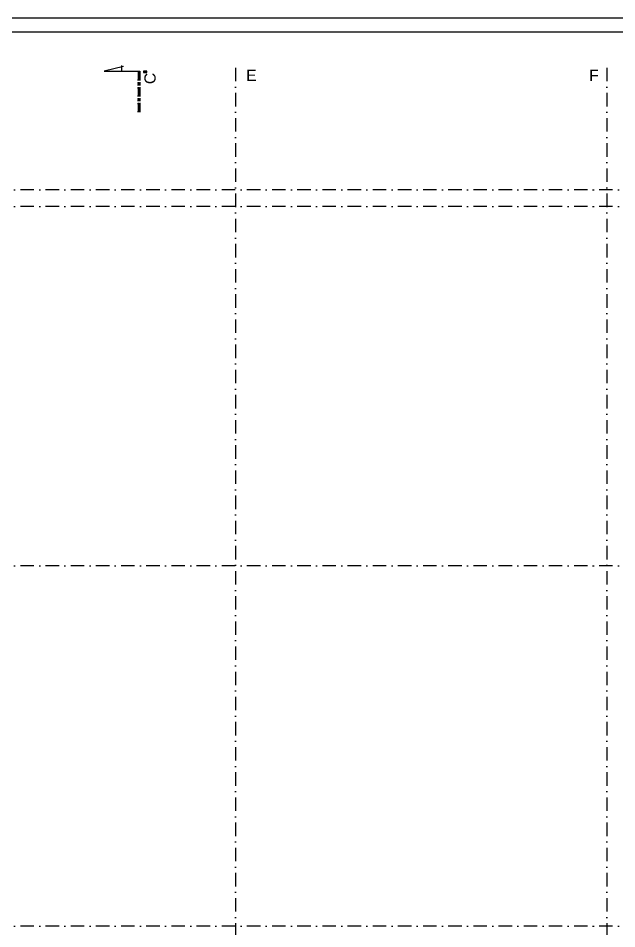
# Model space of a CAD drawing. Extents: x 4511820 to 5180432, y -1526536 to -944957.
# Drawn here: x 4996791 to 5007451, y -1325371 to -1309155 of the extents above; entities that cross this region are included whole.
import ezdxf

# ---------------------------------------------------------------- set-up
doc = ezdxf.new("R2010")
doc.units = 0
doc.header["$MEASUREMENT"] = 0
doc.linetypes.add('BODKOCIARKOVANA_3', pattern=[5.6, 3, -1.3, 0, -1.3])
doc.layers.add('osi', color=253, linetype='CONTINUOUS')
doc.layers.add('TENKÁ', color=7, linetype='CONTINUOUS')
doc.styles.add('styl1', font='arial.ttf')

msp = doc.modelspace()

# ---------------------------------------------------------------- hatches: boundary and pattern name
at = {"layer": 'TENKÁ'}
h = msp.add_hatch(color=256, dxfattribs=at)
h.dxf.hatch_style = 1
h.paths.add_polyline_path([(4998955.125, -1310253.563), (4998955.125, -1310099.938), (4998929.25, -1310099.938), (4998929.25, -1310253.563)])
h = msp.add_hatch(color=256, dxfattribs=at)
h.dxf.hatch_style = 1
h.paths.add_polyline_path([(4998955.125, -1310253.563), (4998955.125, -1310099.938), (4998929.25, -1310099.938), (4998929.25, -1310253.563)])
h = msp.add_hatch(color=256, dxfattribs=at)
h.dxf.hatch_style = 1
h.paths.add_polyline_path([(4999020, -1310119.313), (4999083.625, -1310119.313), (4999083.625, -1310095.688), (4999020, -1310095.688)])
h = msp.add_hatch(color=256, dxfattribs=at)
h.dxf.hatch_style = 1
h.paths.add_polyline_path([(4999020, -1310119.313), (4999083.625, -1310119.313), (4999083.625, -1310095.688), (4999020, -1310095.688)])
h = msp.add_hatch(color=256, dxfattribs=at)
h.dxf.hatch_style = 1
h.paths.add_polyline_path([(4998955.125, -1310308.438), (4998929.25, -1310308.438), (4998929.25, -1310338.688), (4998955.125, -1310338.688)])
h = msp.add_hatch(color=256, dxfattribs=at)
h.dxf.hatch_style = 1
h.paths.add_polyline_path([(4998955.125, -1310308.438), (4998929.25, -1310308.438), (4998929.25, -1310338.688), (4998955.125, -1310338.688)])
h = msp.add_hatch(color=256, dxfattribs=at)
h.dxf.hatch_style = 1
h.paths.add_polyline_path([(4998955.125, -1310534.688), (4998955.125, -1310393.563), (4998929.25, -1310393.563), (4998929.25, -1310534.688)])
h = msp.add_hatch(color=256, dxfattribs=at)
h.dxf.hatch_style = 1
h.paths.add_polyline_path([(4998955.125, -1310534.688), (4998955.125, -1310393.563), (4998929.25, -1310393.563), (4998929.25, -1310534.688)])
h = msp.add_hatch(color=256, dxfattribs=at)
h.dxf.hatch_style = 1
h.paths.add_polyline_path([(4998955.125, -1310589.563), (4998929.25, -1310589.563), (4998929.25, -1310619.813), (4998955.125, -1310619.813)])
h = msp.add_hatch(color=256, dxfattribs=at)
h.dxf.hatch_style = 1
h.paths.add_polyline_path([(4998955.125, -1310589.563), (4998929.25, -1310589.563), (4998929.25, -1310619.813), (4998955.125, -1310619.813)])
h = msp.add_hatch(color=256, dxfattribs=at)
h.dxf.hatch_style = 1
h.paths.add_polyline_path([(4998955.125, -1310674.688), (4998929.25, -1310674.688), (4998929.25, -1310815.813), (4998955.125, -1310815.813)])
h = msp.add_hatch(color=256, dxfattribs=at)
h.dxf.hatch_style = 1
h.paths.add_polyline_path([(4998955.125, -1310674.688), (4998929.25, -1310674.688), (4998929.25, -1310815.813), (4998955.125, -1310815.813)])

# ---------------------------------------------------------------- linework, layer by layer
at = {"layer": 'osi', "linetype": 'BODKOCIARKOVANA_3', "ltscale": 80}
for p, q in [((5000661, -1310038), (5000661, -1347555.191)), ((5007276, -1310038), (5007276, -1347555.191)), ((5041881, -1312210.191), (4978211, -1312210.191)), ((5041881, -1312510.191), (4978211, -1312510.191)), ((5041881, -1318905.191), (4978211, -1318905.191)), ((5041881, -1325325.191), (4978211, -1325325.191))]:
    msp.add_line(p, q, dxfattribs=at)
at = {"layer": 'TENKÁ', "color": 7}
for p, q in [((5065037, -1309154.796), (4975746, -1309154.796)), ((5064787, -1309404.796), (4975996, -1309404.796))]:
    msp.add_line(p, q, dxfattribs=at)
at = {"layer": 'TENKÁ'}
for p, q in [((4998668.75, -1310016.813), (4998320.125, -1310099.938)), ((4998668.75, -1310016.813), (4998320.125, -1310099.938)), ((4998320.125, -1310099.938), (4998955.125, -1310099.938)), ((4998320.125, -1310099.938), (4998955.125, -1310099.938)), ((4998637.625, -1310099.938), (4998637.625, -1309996.688)), ((4998637.625, -1310099.938), (4998637.625, -1309996.688)), ((4998929.25, -1310099.938), (4998929.25, -1310266.063)), ((4998929.25, -1310099.938), (4998929.25, -1310266.063)), ((4998955.125, -1310099.938), (4998955.125, -1310266.063)), ((4998955.125, -1310099.938), (4998955.125, -1310266.063)), ((4998913, -1310253.563), (4998970, -1310253.563)), ((4998913, -1310253.563), (4998970, -1310253.563)), ((4998929.25, -1310295.938), (4998929.25, -1310351.188)), ((4998929.25, -1310295.938), (4998929.25, -1310351.188)), ((4998955.125, -1310295.938), (4998955.125, -1310351.188)), ((4998955.125, -1310295.938), (4998955.125, -1310351.188)), ((4998913, -1310308.438), (4998970, -1310308.438)), ((4998913, -1310308.438), (4998970, -1310308.438)), ((4998913, -1310338.688), (4998970, -1310338.688)), ((4998913, -1310338.688), (4998970, -1310338.688)), ((4998913, -1310393.563), (4998970, -1310393.563)), ((4998913, -1310393.563), (4998970, -1310393.563)), ((4998929.25, -1310381.063), (4998929.25, -1310547.188)), ((4998929.25, -1310381.063), (4998929.25, -1310547.188)), ((4998955.125, -1310381.063), (4998955.125, -1310547.188)), ((4998955.125, -1310381.063), (4998955.125, -1310547.188)), ((4998913, -1310534.688), (4998970, -1310534.688)), ((4998913, -1310534.688), (4998970, -1310534.688)), ((4998913, -1310589.563), (4998970, -1310589.563)), ((4998913, -1310589.563), (4998970, -1310589.563)), ((4998913, -1310619.813), (4998970, -1310619.813)), ((4998913, -1310619.813), (4998970, -1310619.813)), ((4998929.25, -1310577.063), (4998929.25, -1310632.313)), ((4998929.25, -1310577.063), (4998929.25, -1310632.313)), ((4998955.125, -1310577.063), (4998955.125, -1310632.313)), ((4998955.125, -1310577.063), (4998955.125, -1310632.313)), ((4998913, -1310674.688), (4998970, -1310674.688)), ((4998913, -1310674.688), (4998970, -1310674.688)), ((4998929.25, -1310662.188), (4998929.25, -1310828.313)), ((4998929.25, -1310662.188), (4998929.25, -1310828.313)), ((4998955.125, -1310662.188), (4998955.125, -1310828.313)), ((4998955.125, -1310662.188), (4998955.125, -1310828.313)), ((4998913, -1310815.813), (4998970, -1310815.813)), ((4998913, -1310815.813), (4998970, -1310815.813))]:
    msp.add_line(p, q, dxfattribs=at)
msp.add_lwpolyline([(4999020, -1310095.688), (4999020, -1310119.313), (4999083.625, -1310119.313), (4999083.625, -1310095.688)], close=True, dxfattribs=at)
msp.add_lwpolyline([(4999020, -1310095.688), (4999020, -1310119.313), (4999083.625, -1310119.313), (4999083.625, -1310095.688)], close=True, dxfattribs=at)

# ---------------------------------------------------------------- texts
at = {"layer": 'TENKÁ', "ltscale": 0.25, "style": 'styl1'}
msp.add_text('C', height=200, rotation=90, dxfattribs=at).set_placement((4999238.442, -1310329.174))
msp.add_text('C', height=200, rotation=90, dxfattribs=at).set_placement((4999238.442, -1310329.174))
for s, p in [('E', (5000849.554, -1310272.5)), ('F', (5006958.554, -1310272.5))]:
    msp.add_text(s, height=200, dxfattribs=at).set_placement(p)

doc.saveas('drawing.dxf')
